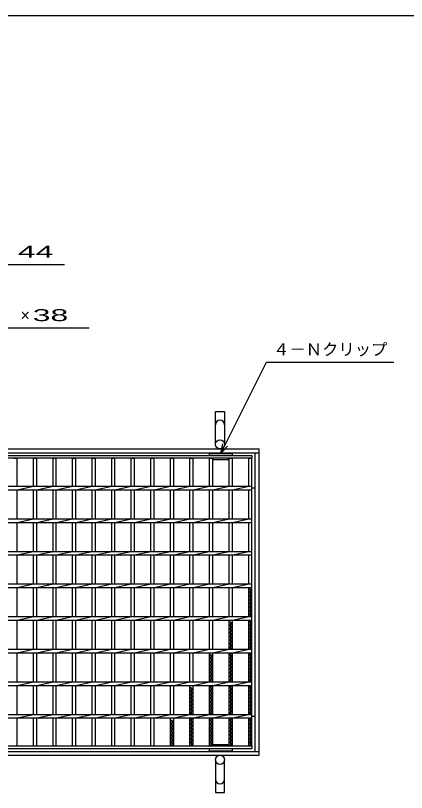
# Model space of a CAD drawing. Units: millimetres, scale not verified. Extents: x -1820 to 1731, y -1282 to 1054.
# Drawn here: x -786 to -187, y -138 to 1054 of the extents above; entities that cross this region are included whole.
import ezdxf
from ezdxf.enums import TextEntityAlignment as Align

# ---------------------------------------------------------------- set-up
doc = ezdxf.new("R2010")
doc.units = ezdxf.units.MM
doc.header["$LTSCALE"] = 10
for name, color, linetype, lineweight in [('0_2', 150, 'Continuous', 25), ('16', 3, 'Continuous', 25), ('19', 6, 'Continuous', 25), ('22', 4, 'Continuous', 25)]:
    doc.layers.add(name, color=color, linetype=linetype, lineweight=lineweight)
doc.styles.add('ベクトル', font='')
doc.styles.get('ベクトル').set_extended_font_data('ベクトル')

msp = doc.modelspace()

# ---------------------------------------------------------------- linework, layer by layer
at = {"layer": '0_2'}
msp.add_line((-1729, 1053.5), (1731, 1053.5), dxfattribs=at)
at = {"layer": '16'}
for p, q in [((-489, 379), (-489, 382)), ((-489, 382), (-454, 382)), ((-454, 379), (-454, 382)), ((-1419, 379), (-424, 379)), ((-424, 374.5), (-1419, 374.5)), ((-789, 374.5), (-784, 374.5)), ((-784, 331.75), (-784, 374.5)), ((-759, 331.75), (-759, 374.5)), ((-759, 374.5), (-754, 374.5)), ((-754, 331.75), (-754, 374.5)), ((-729, 331.75), (-729, 374.5)), ((-729, 374.5), (-724, 374.5)), ((-724, 331.75), (-724, 374.5)), ((-699, 331.75), (-699, 374.5)), ((-699, 374.5), (-694, 374.5)), ((-694, 331.75), (-694, 374.5)), ((-669, 331.75), (-669, 374.5)), ((-669, 374.5), (-664, 374.5)), ((-664, 331.75), (-664, 374.5)), ((-639, 331.75), (-639, 374.5)), ((-639, 374.5), (-634, 374.5)), ((-634, 331.75), (-634, 374.5)), ((-609, 331.75), (-609, 374.5)), ((-609, 374.5), (-604, 374.5)), ((-604, 331.75), (-604, 374.5)), ((-579, 331.75), (-579, 374.5)), ((-579, 374.5), (-574, 374.5)), ((-574, 331.75), (-574, 374.5)), ((-549, 331.75), (-549, 374.5)), ((-549, 374.5), (-544, 374.5)), ((-544, 331.75), (-544, 374.5)), ((-519, 331.75), (-519, 374.5)), ((-519, 374.5), (-514, 374.5)), ((-514, 331.75), (-514, 374.5)), ((-489, 331.75), (-489, 374.5)), ((-489, 374.5), (-484, 374.5)), ((-484, 331.75), (-484, 374.5)), ((-483, 372.5), (-483, 374.5)), ((-483, 372.5), (-460, 372.5)), ((-460, 372.5), (-460, 374.5)), ((-459, 331.75), (-459, 374.5)), ((-459, 374.5), (-454, 374.5)), ((-454, 331.75), (-454, 374.5)), ((-429, 331.75), (-429, 374.5)), ((-429, 374.5), (-424, 374.5)), ((-424, 379), (-424, 374.5)), ((-424, -66.5), (-424, 374.5)), ((-1419, 331.75), (-424, 331.75)), ((-1419, 326.25), (-424, 326.25)), ((-784, 326.25), (-759, 331.75)), ((-784, 281.75), (-784, 326.25)), ((-759, 281.75), (-759, 326.25)), ((-754, 326.25), (-729, 331.75)), ((-754, 281.75), (-754, 326.25)), ((-729, 281.75), (-729, 326.25)), ((-724, 326.25), (-699, 331.75)), ((-724, 281.75), (-724, 326.25)), ((-699, 281.75), (-699, 326.25)), ((-694, 326.25), (-669, 331.75)), ((-694, 281.75), (-694, 326.25)), ((-669, 281.75), (-669, 326.25)), ((-664, 326.25), (-639, 331.75)), ((-664, 281.75), (-664, 326.25)), ((-639, 281.75), (-639, 326.25)), ((-634, 326.25), (-609, 331.75)), ((-634, 281.75), (-634, 326.25)), ((-609, 281.75), (-609, 326.25)), ((-604, 326.25), (-579, 331.75)), ((-604, 281.75), (-604, 326.25)), ((-579, 281.75), (-579, 326.25)), ((-574, 326.25), (-549, 331.75)), ((-574, 281.75), (-574, 326.25)), ((-549, 281.75), (-549, 326.25)), ((-544, 326.25), (-519, 331.75)), ((-544, 281.75), (-544, 326.25)), ((-519, 281.75), (-519, 326.25)), ((-514, 326.25), (-489, 331.75)), ((-514, 281.75), (-514, 326.25)), ((-489, 281.75), (-489, 326.25)), ((-484, 326.25), (-459, 331.75)), ((-484, 281.75), (-484, 326.25)), ((-459, 281.75), (-459, 326.25)), ((-454, 326.25), (-429, 331.75)), ((-454, 281.75), (-454, 326.25)), ((-429, 281.75), (-429, 326.25)), ((-424, 326.25), (-424, 331.75)), ((-1419, 281.75), (-424, 281.75)), ((-1419, 276.25), (-424, 276.25)), ((-784, 276.25), (-759, 281.75)), ((-784, 231.75), (-784, 276.25)), ((-759, 231.75), (-759, 276.25)), ((-754, 276.25), (-729, 281.75)), ((-754, 231.75), (-754, 276.25)), ((-729, 231.75), (-729, 276.25)), ((-724, 276.25), (-699, 281.75)), ((-724, 231.75), (-724, 276.25)), ((-699, 231.75), (-699, 276.25)), ((-694, 276.25), (-669, 281.75)), ((-694, 231.75), (-694, 276.25)), ((-669, 231.75), (-669, 276.25)), ((-664, 276.25), (-639, 281.75)), ((-664, 231.75), (-664, 276.25)), ((-639, 231.75), (-639, 276.25)), ((-634, 276.25), (-609, 281.75)), ((-634, 231.75), (-634, 276.25)), ((-609, 231.75), (-609, 276.25)), ((-604, 276.25), (-579, 281.75)), ((-604, 231.75), (-604, 276.25)), ((-579, 231.75), (-579, 276.25)), ((-574, 276.25), (-549, 281.75)), ((-574, 231.75), (-574, 276.25)), ((-549, 231.75), (-549, 276.25)), ((-544, 276.25), (-519, 281.75)), ((-544, 231.75), (-544, 276.25)), ((-519, 231.75), (-519, 276.25)), ((-514, 276.25), (-489, 281.75)), ((-514, 231.75), (-514, 276.25)), ((-489, 231.75), (-489, 276.25)), ((-484, 276.25), (-459, 281.75)), ((-484, 231.75), (-484, 276.25)), ((-459, 231.75), (-459, 276.25)), ((-454, 276.25), (-429, 281.75)), ((-454, 231.75), (-454, 276.25)), ((-429, 231.75), (-429, 276.25)), ((-424, 276.25), (-424, 281.75)), ((-1419, 231.75), (-424, 231.75)), ((-784, 226.25), (-759, 231.75)), ((-754, 226.25), (-729, 231.75)), ((-724, 226.25), (-699, 231.75)), ((-694, 226.25), (-669, 231.75)), ((-664, 226.25), (-639, 231.75)), ((-634, 226.25), (-609, 231.75)), ((-604, 226.25), (-579, 231.75)), ((-574, 226.25), (-549, 231.75)), ((-544, 226.25), (-519, 231.75)), ((-514, 226.25), (-489, 231.75)), ((-484, 226.25), (-459, 231.75)), ((-454, 226.25), (-429, 231.75)), ((-424, 226.25), (-424, 231.75)), ((-1419, 226.25), (-424, 226.25)), ((-784, 181.75), (-784, 226.25)), ((-759, 181.75), (-759, 226.25)), ((-754, 181.75), (-754, 226.25)), ((-729, 181.75), (-729, 226.25)), ((-724, 181.75), (-724, 226.25)), ((-699, 181.75), (-699, 226.25)), ((-694, 181.75), (-694, 226.25)), ((-669, 181.75), (-669, 226.25)), ((-664, 181.75), (-664, 226.25)), ((-639, 181.75), (-639, 226.25)), ((-634, 181.75), (-634, 226.25)), ((-609, 181.75), (-609, 226.25)), ((-604, 181.75), (-604, 226.25)), ((-579, 181.75), (-579, 226.25)), ((-574, 181.75), (-574, 226.25)), ((-549, 181.75), (-549, 226.25)), ((-544, 181.75), (-544, 226.25)), ((-519, 181.75), (-519, 226.25)), ((-514, 181.75), (-514, 226.25)), ((-489, 181.75), (-489, 226.25)), ((-484, 181.75), (-484, 226.25)), ((-459, 181.75), (-459, 226.25)), ((-454, 181.75), (-454, 226.25)), ((-429, 181.75), (-429, 226.25)), ((-1419, 181.75), (-424, 181.75)), ((-784, 176.25), (-759, 181.75)), ((-754, 176.25), (-729, 181.75)), ((-724, 176.25), (-699, 181.75)), ((-694, 176.25), (-669, 181.75)), ((-664, 176.25), (-639, 181.75)), ((-634, 176.25), (-609, 181.75)), ((-604, 176.25), (-579, 181.75)), ((-574, 176.25), (-549, 181.75)), ((-544, 176.25), (-519, 181.75)), ((-514, 176.25), (-489, 181.75)), ((-484, 176.25), (-459, 181.75)), ((-454, 176.25), (-429, 181.75)), ((-424, 176.25), (-424, 181.75)), ((-1419, 176.25), (-424, 176.25)), ((-784, 131.75), (-784, 176.25)), ((-759, 131.75), (-759, 176.25)), ((-754, 131.75), (-754, 176.25)), ((-729, 131.75), (-729, 176.25)), ((-724, 131.75), (-724, 176.25)), ((-699, 131.75), (-699, 176.25)), ((-694, 131.75), (-694, 176.25)), ((-669, 131.75), (-669, 176.25)), ((-664, 131.75), (-664, 176.25)), ((-639, 131.75), (-639, 176.25)), ((-634, 131.75), (-634, 176.25)), ((-609, 131.75), (-609, 176.25)), ((-604, 131.75), (-604, 176.25)), ((-579, 131.75), (-579, 176.25)), ((-574, 131.75), (-574, 176.25)), ((-549, 131.75), (-549, 176.25)), ((-544, 131.75), (-544, 176.25)), ((-519, 131.75), (-519, 176.25)), ((-514, 131.75), (-514, 176.25)), ((-489, 131.75), (-489, 176.25)), ((-484, 131.75), (-484, 176.25)), ((-459, 131.75), (-459, 176.25)), ((-454, 131.75), (-454, 176.25)), ((-429, 131.75), (-429, 176.25)), ((-424, 171.5), (-429, 174.3)), ((-429, 168.7), (-424, 171.5)), ((-424, 165.9), (-429, 168.7)), ((-426.5, 131.75), (-426.5, 174.3)), ((-429, 163.1), (-424, 165.9)), ((-424, 160.3), (-429, 163.1)), ((-429, 157.5), (-424, 160.3)), ((-424, 154.7), (-429, 157.5)), ((-429, 151.9), (-424, 154.7)), ((-424, 149.1), (-429, 151.9)), ((-429, 146.3), (-424, 149.1)), ((-424, 143.5), (-429, 146.3)), ((-429, 140.7), (-424, 143.5)), ((-1419, 131.75), (-424, 131.75)), ((-784, 126.25), (-759, 131.75)), ((-754, 126.25), (-729, 131.75)), ((-724, 126.25), (-699, 131.75)), ((-694, 126.25), (-669, 131.75)), ((-664, 126.25), (-639, 131.75)), ((-634, 126.25), (-609, 131.75)), ((-604, 126.25), (-579, 131.75)), ((-574, 126.25), (-549, 131.75)), ((-544, 126.25), (-519, 131.75)), ((-514, 126.25), (-489, 131.75)), ((-484, 126.25), (-459, 131.75)), ((-454, 126.25), (-429, 131.75)), ((-424, 137.9), (-429, 140.7)), ((-429, 135.1), (-424, 137.9)), ((-424, 132.3), (-429, 135.1)), ((-424.98, 131.75), (-424, 132.3)), ((-424, 126.25), (-424, 131.75)), ((-1419, 126.25), (-424, 126.25)), ((-784, 81.75), (-784, 126.25)), ((-759, 81.75), (-759, 126.25)), ((-754, 81.75), (-754, 126.25)), ((-729, 81.75), (-729, 126.25)), ((-724, 81.75), (-724, 126.25)), ((-699, 81.75), (-699, 126.25)), ((-694, 81.75), (-694, 126.25)), ((-669, 81.75), (-669, 126.25)), ((-664, 81.75), (-664, 126.25)), ((-639, 81.75), (-639, 126.25)), ((-634, 81.75), (-634, 126.25)), ((-609, 81.75), (-609, 126.25)), ((-604, 81.75), (-604, 126.25)), ((-579, 81.75), (-579, 126.25)), ((-574, 81.75), (-574, 126.25)), ((-549, 81.75), (-549, 126.25)), ((-544, 81.75), (-544, 126.25)), ((-519, 81.75), (-519, 126.25)), ((-514, 81.75), (-514, 126.25)), ((-489, 81.75), (-489, 126.25)), ((-484, 81.75), (-484, 126.25)), ((-459, 81.75), (-459, 126.25)), ((-454, 121.1), (-459, 123.9)), ((-459, 118.3), (-454, 121.1)), ((-456.5, 81.75), (-456.5, 123.9)), ((-454, 81.75), (-454, 126.25)), ((-429, 81.75), (-429, 126.25)), ((-429, 123.9), (-424.8, 126.25)), ((-424, 121.1), (-429, 123.9)), ((-429, 118.3), (-424, 121.1)), ((-426.5, 81.75), (-426.5, 126.25)), ((-454, 115.5), (-459, 118.3)), ((-459, 112.7), (-454, 115.5)), ((-454, 109.9), (-459, 112.7)), ((-459, 107.1), (-454, 109.9)), ((-424, 115.5), (-429, 118.3)), ((-429, 112.7), (-424, 115.5)), ((-424, 109.9), (-429, 112.7)), ((-429, 107.1), (-424, 109.9)), ((-454, 104.3), (-459, 107.1)), ((-459, 101.5), (-454, 104.3)), ((-454, 98.7), (-459, 101.5)), ((-459, 95.9), (-454, 98.7)), ((-454, 93.1), (-459, 95.9)), ((-424, 104.3), (-429, 107.1)), ((-429, 101.5), (-424, 104.3)), ((-424, 98.7), (-429, 101.5)), ((-429, 95.9), (-424, 98.7)), ((-424, 93.1), (-429, 95.9)), ((-459, 90.3), (-454, 93.1)), ((-454, 87.5), (-459, 90.3)), ((-459, 84.7), (-454, 87.5)), ((-454, 81.9), (-459, 84.7)), ((-429, 90.3), (-424, 93.1)), ((-424, 87.5), (-429, 90.3)), ((-429, 84.7), (-424, 87.5)), ((-424, 81.9), (-429, 84.7)), ((-1419, 81.75), (-424, 81.75)), ((-1419, 76.25), (-424, 76.25)), ((-784, 76.25), (-759, 81.75)), ((-784, 31.75), (-784, 76.25)), ((-759, 31.75), (-759, 76.25)), ((-754, 76.25), (-729, 81.75)), ((-754, 31.75), (-754, 76.25)), ((-729, 31.75), (-729, 76.25)), ((-724, 76.25), (-699, 81.75)), ((-724, 31.75), (-724, 76.25)), ((-699, 31.75), (-699, 76.25)), ((-694, 76.25), (-669, 81.75)), ((-694, 31.75), (-694, 76.25)), ((-669, 31.75), (-669, 76.25)), ((-664, 76.25), (-639, 81.75)), ((-664, 31.75), (-664, 76.25)), ((-639, 31.75), (-639, 76.25)), ((-634, 76.25), (-609, 81.75)), ((-634, 31.75), (-634, 76.25)), ((-609, 31.75), (-609, 76.25)), ((-604, 76.25), (-579, 81.75)), ((-604, 31.75), (-604, 76.25)), ((-579, 31.75), (-579, 76.25)), ((-574, 76.25), (-549, 81.75)), ((-574, 31.75), (-574, 76.25)), ((-549, 31.75), (-549, 76.25)), ((-544, 76.25), (-519, 81.75)), ((-544, 31.75), (-544, 76.25)), ((-519, 31.75), (-519, 76.25)), ((-514, 76.25), (-489, 81.75)), ((-514, 31.75), (-514, 76.25)), ((-489, 31.75), (-489, 76.25)), ((-484, 70.7), (-489, 73.5)), ((-486.5, 31.75), (-486.5, 73.5)), ((-484, 76.25), (-459, 81.75)), ((-484, 31.75), (-484, 76.25)), ((-459, 31.75), (-459, 76.25)), ((-459, 73.5), (-454.09, 76.25)), ((-454, 70.7), (-459, 73.5)), ((-456.5, 31.75), (-456.5, 76.25)), ((-454.27, 81.75), (-454, 81.9)), ((-454, 76.25), (-429, 81.75)), ((-454, 31.75), (-454, 76.25)), ((-429, 31.75), (-429, 76.25)), ((-429, 73.5), (-424.09, 76.25)), ((-424, 70.7), (-429, 73.5)), ((-426.5, 31.75), (-426.5, 76.25)), ((-424.27, 81.75), (-424, 81.9)), ((-424, 76.25), (-424, 81.75)), ((-489, 67.9), (-484, 70.7)), ((-484, 65.1), (-489, 67.9)), ((-489, 62.3), (-484, 65.1)), ((-484, 59.5), (-489, 62.3)), ((-459, 67.9), (-454, 70.7)), ((-454, 65.1), (-459, 67.9)), ((-459, 62.3), (-454, 65.1)), ((-454, 59.5), (-459, 62.3)), ((-429, 67.9), (-424, 70.7)), ((-424, 65.1), (-429, 67.9)), ((-429, 62.3), (-424, 65.1)), ((-424, 59.5), (-429, 62.3)), ((-489, 56.7), (-484, 59.5)), ((-484, 53.9), (-489, 56.7)), ((-489, 51.1), (-484, 53.9)), ((-484, 48.3), (-489, 51.1)), ((-489, 45.5), (-484, 48.3)), ((-459, 56.7), (-454, 59.5)), ((-454, 53.9), (-459, 56.7)), ((-459, 51.1), (-454, 53.9)), ((-454, 48.3), (-459, 51.1)), ((-459, 45.5), (-454, 48.3)), ((-429, 56.7), (-424, 59.5)), ((-424, 53.9), (-429, 56.7)), ((-429, 51.1), (-424, 53.9)), ((-424, 48.3), (-429, 51.1)), ((-429, 45.5), (-424, 48.3)), ((-484, 42.7), (-489, 45.5)), ((-489, 39.9), (-484, 42.7)), ((-484, 37.1), (-489, 39.9)), ((-489, 34.3), (-484, 37.1)), ((-454, 42.7), (-459, 45.5)), ((-459, 39.9), (-454, 42.7)), ((-454, 37.1), (-459, 39.9)), ((-459, 34.3), (-454, 37.1)), ((-424, 42.7), (-429, 45.5)), ((-429, 39.9), (-424, 42.7)), ((-424, 37.1), (-429, 39.9)), ((-429, 34.3), (-424, 37.1)), ((-1419, 31.75), (-424, 31.75)), ((-1419, 26.25), (-424, 26.25)), ((-784, 26.25), (-759, 31.75)), ((-784, -18.25), (-784, 26.25)), ((-759, -18.25), (-759, 26.25)), ((-754, 26.25), (-729, 31.75)), ((-754, -18.25), (-754, 26.25)), ((-729, -18.25), (-729, 26.25)), ((-724, 26.25), (-699, 31.75)), ((-724, -18.25), (-724, 26.25)), ((-699, -18.25), (-699, 26.25)), ((-694, 26.25), (-669, 31.75)), ((-694, -18.25), (-694, 26.25)), ((-669, -18.25), (-669, 26.25)), ((-664, 26.25), (-639, 31.75)), ((-664, -18.25), (-664, 26.25)), ((-639, -18.25), (-639, 26.25)), ((-634, 26.25), (-609, 31.75)), ((-634, -18.25), (-634, 26.25)), ((-609, -18.25), (-609, 26.25)), ((-604, 26.25), (-579, 31.75)), ((-604, -18.25), (-604, 26.25)), ((-579, -18.25), (-579, 26.25)), ((-574, 26.25), (-549, 31.75)), ((-574, -18.25), (-574, 26.25)), ((-549, -18.25), (-549, 26.25)), ((-544, 26.25), (-519, 31.75)), ((-544, -18.25), (-544, 26.25)), ((-519, -18.25), (-519, 26.25)), ((-514, 26.25), (-489, 31.75)), ((-514, -18.25), (-514, 26.25)), ((-484.45, 31.75), (-489, 34.3)), ((-489, -18.25), (-489, 26.25)), ((-489, 23.1), (-484, 25.9)), ((-486.5, -18.25), (-486.5, 26.25)), ((-484, 25.9), (-484.62, 26.25)), ((-484, 26.25), (-459, 31.75)), ((-484, -18.25), (-484, 26.25)), ((-454.45, 31.75), (-459, 34.3)), ((-459, -18.25), (-459, 26.25)), ((-459, 23.1), (-454, 25.9)), ((-456.5, -18.25), (-456.5, 26.25)), ((-454, 25.9), (-454.62, 26.25)), ((-454, 26.25), (-429, 31.75)), ((-454, -18.25), (-454, 26.25)), ((-424, 31.5), (-429, 34.3)), ((-429, -18.25), (-429, 26.25)), ((-429, 23.1), (-424, 25.9)), ((-426.5, -18.25), (-426.5, 26.25)), ((-424, 25.9), (-424.62, 26.25)), ((-424, 26.25), (-424, 31.75)), ((-514, 20.3), (-519, 23.1)), ((-519, 17.5), (-514, 20.3)), ((-514, 14.7), (-519, 17.5)), ((-519, 11.9), (-514, 14.7)), ((-516.5, -18.25), (-516.5, 23.1)), ((-484, 20.3), (-489, 23.1)), ((-489, 17.5), (-484, 20.3)), ((-484, 14.7), (-489, 17.5)), ((-489, 11.9), (-484, 14.7)), ((-454, 20.3), (-459, 23.1)), ((-459, 17.5), (-454, 20.3)), ((-454, 14.7), (-459, 17.5)), ((-459, 11.9), (-454, 14.7)), ((-424, 20.3), (-429, 23.1)), ((-429, 17.5), (-424, 20.3)), ((-424, 14.7), (-429, 17.5)), ((-429, 11.9), (-424, 14.7)), ((-514, 9.1), (-519, 11.9)), ((-519, 6.3), (-514, 9.1)), ((-514, 3.5), (-519, 6.3)), ((-519, 0.7), (-514, 3.5)), ((-514, -2.1), (-519, 0.7)), ((-484, 9.1), (-489, 11.9)), ((-489, 6.3), (-484, 9.1)), ((-484, 3.5), (-489, 6.3)), ((-489, 0.7), (-484, 3.5)), ((-484, -2.1), (-489, 0.7)), ((-454, 9.1), (-459, 11.9)), ((-459, 6.3), (-454, 9.1)), ((-454, 3.5), (-459, 6.3)), ((-459, 0.7), (-454, 3.5)), ((-454, -2.1), (-459, 0.7)), ((-424, 9.1), (-429, 11.9)), ((-429, 6.3), (-424, 9.1)), ((-424, 3.5), (-429, 6.3)), ((-429, 0.7), (-424, 3.5)), ((-424, -2.1), (-429, 0.7)), ((-519, -4.9), (-514, -2.1)), ((-514, -7.7), (-519, -4.9)), ((-519, -10.5), (-514, -7.7)), ((-514, -13.3), (-519, -10.5)), ((-489, -4.9), (-484, -2.1)), ((-484, -7.7), (-489, -4.9)), ((-489, -10.5), (-484, -7.7)), ((-484, -13.3), (-489, -10.5)), ((-459, -4.9), (-454, -2.1)), ((-454, -7.7), (-459, -4.9)), ((-459, -10.5), (-454, -7.7)), ((-454, -13.3), (-459, -10.5)), ((-429, -4.9), (-424, -2.1)), ((-424, -7.7), (-429, -4.9)), ((-429, -10.5), (-424, -7.7)), ((-424, -13.3), (-429, -10.5)), ((-1419, -18.25), (-424, -18.25)), ((-1419, -23.75), (-424, -23.75)), ((-784, -23.75), (-759, -18.25)), ((-784, -66.5), (-784, -23.75)), ((-759, -66.5), (-759, -23.75)), ((-754, -23.75), (-729, -18.25)), ((-754, -66.5), (-754, -23.75)), ((-729, -66.5), (-729, -23.75)), ((-724, -23.75), (-699, -18.25)), ((-724, -66.5), (-724, -23.75)), ((-699, -66.5), (-699, -23.75)), ((-694, -23.75), (-669, -18.25)), ((-694, -66.5), (-694, -23.75)), ((-669, -66.5), (-669, -23.75)), ((-664, -23.75), (-639, -18.25)), ((-664, -66.5), (-664, -23.75)), ((-639, -66.5), (-639, -23.75)), ((-634, -23.75), (-609, -18.25)), ((-634, -66.5), (-634, -23.75)), ((-609, -66.5), (-609, -23.75)), ((-604, -23.75), (-579, -18.25)), ((-604, -66.5), (-604, -23.75)), ((-579, -66.5), (-579, -23.75)), ((-574, -23.75), (-549, -18.25)), ((-574, -66.5), (-574, -23.75)), ((-549, -66.5), (-549, -23.75)), ((-544, -23.75), (-519, -18.25)), ((-544, -66.5), (-544, -23.75)), ((-519, -16.1), (-514, -13.3)), ((-515.16, -18.25), (-519, -16.1)), ((-519, -66.5), (-519, -23.75)), ((-516.5, -66.5), (-516.5, -23.75)), ((-514, -24.5), (-515.34, -23.75)), ((-514, -23.75), (-489, -18.25)), ((-514, -66.5), (-514, -23.75)), ((-489, -16.1), (-484, -13.3)), ((-485.16, -18.25), (-489, -16.1)), ((-489, -66.5), (-489, -23.75)), ((-486.5, -66.5), (-486.5, -23.75)), ((-484, -24.5), (-485.34, -23.75)), ((-484, -23.75), (-459, -18.25)), ((-484, -66.5), (-484, -23.75)), ((-459, -16.1), (-454, -13.3)), ((-455.16, -18.25), (-459, -16.1)), ((-459, -66.5), (-459, -23.75)), ((-456.5, -66.5), (-456.5, -23.75)), ((-454, -24.5), (-455.34, -23.75)), ((-454, -23.75), (-429, -18.25)), ((-454, -66.5), (-454, -23.75)), ((-429, -16.1), (-424, -13.3)), ((-424, -18.9), (-429, -16.1)), ((-429, -66.5), (-429, -23.75)), ((-426.5, -66.5), (-426.5, -23.75)), ((-424, -24.5), (-425.34, -23.75)), ((-424, -23.75), (-424, -18.25)), ((-544, -30.1), (-549, -27.3)), ((-549, -32.9), (-544, -30.1)), ((-544, -35.7), (-549, -32.9)), ((-549, -38.5), (-544, -35.7)), ((-546.5, -66.5), (-546.5, -27.3)), ((-519, -27.3), (-514, -24.5)), ((-514, -30.1), (-519, -27.3)), ((-519, -32.9), (-514, -30.1)), ((-514, -35.7), (-519, -32.9)), ((-519, -38.5), (-514, -35.7)), ((-489, -27.3), (-484, -24.5)), ((-484, -30.1), (-489, -27.3)), ((-489, -32.9), (-484, -30.1)), ((-484, -35.7), (-489, -32.9)), ((-489, -38.5), (-484, -35.7)), ((-459, -27.3), (-454, -24.5)), ((-454, -30.1), (-459, -27.3)), ((-459, -32.9), (-454, -30.1)), ((-454, -35.7), (-459, -32.9)), ((-459, -38.5), (-454, -35.7)), ((-429, -27.3), (-424, -24.5)), ((-424, -30.1), (-429, -27.3)), ((-429, -32.9), (-424, -30.1)), ((-424, -35.7), (-429, -32.9)), ((-429, -38.5), (-424, -35.7)), ((-544, -41.3), (-549, -38.5)), ((-549, -44.1), (-544, -41.3)), ((-544, -46.9), (-549, -44.1)), ((-549, -49.7), (-544, -46.9)), ((-514, -41.3), (-519, -38.5)), ((-519, -44.1), (-514, -41.3)), ((-514, -46.9), (-519, -44.1)), ((-519, -49.7), (-514, -46.9)), ((-484, -41.3), (-489, -38.5)), ((-489, -44.1), (-484, -41.3)), ((-484, -46.9), (-489, -44.1)), ((-489, -49.7), (-484, -46.9)), ((-454, -41.3), (-459, -38.5)), ((-459, -44.1), (-454, -41.3)), ((-454, -46.9), (-459, -44.1)), ((-459, -49.7), (-454, -46.9)), ((-424, -41.3), (-429, -38.5)), ((-429, -44.1), (-424, -41.3)), ((-424, -46.9), (-429, -44.1)), ((-429, -49.7), (-424, -46.9)), ((-544, -52.5), (-549, -49.7)), ((-549, -55.3), (-544, -52.5)), ((-544, -58.1), (-549, -55.3)), ((-549, -60.9), (-544, -58.1)), ((-514, -52.5), (-519, -49.7)), ((-519, -55.3), (-514, -52.5)), ((-514, -58.1), (-519, -55.3)), ((-519, -60.9), (-514, -58.1)), ((-484, -52.5), (-489, -49.7)), ((-489, -55.3), (-484, -52.5)), ((-484, -58.1), (-489, -55.3)), ((-489, -60.9), (-484, -58.1)), ((-454, -52.5), (-459, -49.7)), ((-459, -55.3), (-454, -52.5)), ((-454, -58.1), (-459, -55.3)), ((-459, -60.9), (-454, -58.1)), ((-424, -52.5), (-429, -49.7)), ((-429, -55.3), (-424, -52.5)), ((-424, -58.1), (-429, -55.3)), ((-429, -60.9), (-424, -58.1)), ((-1419, -66.5), (-424, -66.5)), ((-424, -71), (-1419, -71)), ((-789, -66.5), (-784, -66.5)), ((-759, -66.5), (-754, -66.5)), ((-729, -66.5), (-724, -66.5)), ((-699, -66.5), (-694, -66.5)), ((-669, -66.5), (-664, -66.5)), ((-639, -66.5), (-634, -66.5)), ((-609, -66.5), (-604, -66.5)), ((-579, -66.5), (-574, -66.5)), ((-544, -63.7), (-549, -60.9)), ((-549, -66.5), (-544, -63.7)), ((-549, -66.5), (-544, -66.5)), ((-514, -63.7), (-519, -60.9)), ((-519, -66.5), (-514, -63.7)), ((-519, -66.5), (-514, -66.5)), ((-484, -63.7), (-489, -60.9)), ((-489, -66.5), (-484, -63.7)), ((-489, -66.5), (-484, -66.5)), ((-489, -74), (-489, -71)), ((-483, -66.5), (-483, -64.5)), ((-483, -64.5), (-460, -64.5)), ((-460, -66.5), (-460, -64.5)), ((-454, -63.7), (-459, -60.9)), ((-459, -66.5), (-454, -63.7)), ((-459, -66.5), (-454, -66.5)), ((-454, -74), (-454, -71)), ((-424, -63.7), (-429, -60.9)), ((-429, -66.5), (-424, -63.7)), ((-429, -66.5), (-424, -66.5)), ((-424, -66.5), (-424, -71)), ((-489, -74), (-454, -74))]:
    msp.add_line(p, q, dxfattribs=at)
at = {"layer": '19'}
for p, q in [((-480, 396), (-480, 446)), ((-480, 446), (-466, 446)), ((-466, 446), (-466, 396)), ((-1430, 389), (-413, 389)), ((-1430, 383), (-413, 383)), ((-419, -75), (-419, 383)), ((-413, -81), (-413, 389)), ((-424, 329), (-419, 329)), ((-424, -21), (-419, -21)), ((-1430, -75), (-413, -75)), ((-1430, -81), (-413, -81)), ((-480, -88), (-480, -138)), ((-466, -138), (-466, -88)), ((-480, -138), (-466, -138))]:
    msp.add_line(p, q, dxfattribs=at)
for centre in [(-473, 396), (-473, -88)]:
    msp.add_circle(centre, 7, dxfattribs=at)
for centre, start, end in [((-473, 426), 0, 180), ((-473, -118), 180, 0)]:
    msp.add_arc(centre, 7, start, end, dxfattribs=at)
at = {"layer": '22'}
for p, q in [((-1171.5, 671.75), (-711.5, 671.75)), ((-1093.75, 574.5), (-673.75, 574.5)), ((-471.5, 382), (-401.5, 522)), ((-401.5, 522), (-206.5, 522)), ((-471.5, 382), (-468.5, 396.6)), ((-471.5, 382), (-461.5, 393))]:
    msp.add_line(p, q, dxfattribs=at)

# ---------------------------------------------------------------- texts
at = {"layer": '22', "color": 2, "style": 'ベクトル', "width": 2}
for s, p in [(' 44 ', (-796.5, 691.25)), (' 38 ', (-773.75, 594))]:
    msp.add_text(s, height=18.33, dxfattribs=at).set_placement(p, align=Align.MIDDLE_LEFT)
at = {"layer": '22', "color": 2, "style": 'ベクトル'}
for s, p in [('×', (-778.75, 594)), ('４－Ｎクリップ', (-391.5, 541.5))]:
    msp.add_text(s, height=18.33, dxfattribs=at).set_placement(p, align=Align.MIDDLE_LEFT)

doc.saveas('drawing.dxf')
